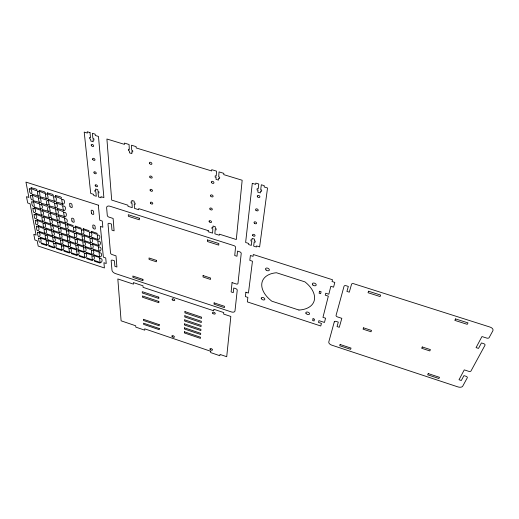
<?xml version="1.0" encoding="UTF-8"?>
<svg xmlns="http://www.w3.org/2000/svg" width="519" height="519" viewBox="0 0 519 519"><rect width="100%" height="100%" fill="white"/><g stroke="black" fill="none" stroke-linecap="round" stroke-linejoin="round"><path stroke-width="0.78" d="M45.127 193.12L44.316 193.243L39.301 191.258A1.272 0.707 34.7 0 1 39.159 190.434L44.037 191.602L44.991 192.296A1.272 0.707 34.6 0 1 45.127 193.113M49.11 204.771C44.109 206.724 47.67 193.671 49.11 204.771M49.733 219.595C50.486 229.755 55.299 219.115 49.733 219.595M50.161 211.129C45.205 213.037 48.741 200.217 50.161 211.129M50.758 225.681C51.498 235.678 56.266 225.22 50.758 225.681M51.193 217.351C46.282 219.213 49.792 206.627 51.193 217.351M51.764 231.669C52.497 241.504 57.213 231.234 51.764 231.669M52.75 237.533C53.47 247.213 58.141 237.118 52.75 237.533M53.613 196.792C54.294 207.652 59.458 196.221 53.613 196.792M53.71 243.294C54.424 252.818 59.049 242.892 53.71 243.294M54.638 203.312C55.312 213.99 60.418 202.76 54.638 203.312M55.65 209.721C56.312 220.218 61.365 209.196 55.65 209.721M56.636 215.995C57.285 226.316 62.286 215.489 56.636 215.995M57.596 222.145C58.245 232.298 63.195 221.665 57.596 222.145M58.556 228.217C59.192 238.208 64.09 227.757 58.556 228.217M59.497 234.199C60.126 244.021 64.972 233.758 59.497 234.199M60.418 240.05C61.041 249.723 65.835 239.629 60.418 240.05M61.787 199.432C62.351 210.279 67.658 198.861 61.787 199.432M61.32 245.798C61.93 255.309 66.685 245.396 61.32 245.798M62.741 205.933C63.299 216.605 68.547 205.388 62.741 205.933M63.675 212.329C64.226 222.82 69.423 211.804 63.675 212.329M64.596 218.59C65.141 228.905 70.279 218.084 64.596 218.59M65.491 224.733C66.03 234.873 71.116 224.247 65.491 224.733M66.387 230.793C66.912 240.771 71.946 230.332 66.387 230.793M184.407 331.777L184.375 332.945L200.438 338.375L200.503 337.214L184.407 331.777M184.511 327.852L184.479 329.033L200.652 334.489L200.717 333.315L184.511 327.852M184.621 323.875L184.589 325.076L200.866 330.551L200.931 329.357L184.621 323.875M184.725 319.847L184.693 321.06L201.08 326.561L201.145 325.355L184.725 319.847M184.835 315.76L184.803 316.992L201.301 322.513L201.366 321.293L184.835 315.76M184.946 311.621L184.913 312.866L201.528 318.419L201.593 317.174L184.946 311.621M67.256 236.755C67.781 246.57 72.764 236.314 67.256 236.755M68.112 242.6C68.631 252.253 73.562 242.172 68.112 242.6M68.949 248.329C69.462 257.833 74.34 247.926 68.949 248.329M73.406 227.277C73.834 237.41 79.05 226.79 73.406 227.277M74.23 233.323C74.652 243.288 79.816 232.856 74.23 233.323M75.034 239.272C75.456 249.081 80.568 238.831 75.034 239.272M75.826 245.104C76.241 254.751 81.301 244.676 75.826 245.104M76.604 250.826C77.013 260.317 82.015 250.418 76.604 250.826M81.347 229.852C81.665 239.973 87.017 229.359 81.347 229.852M82.099 235.886C82.417 245.844 87.717 235.418 82.099 235.886M82.845 241.828C83.157 251.618 88.399 241.374 82.845 241.828M203.091 275.576L203.02 276.99L210.5 279.436L210.591 278.022L203.091 275.576M83.572 247.641C83.883 257.281 89.067 247.213 83.572 247.641M84.279 253.35C84.331 262.718 89.709 252.922 84.279 253.35M207.522 239.934L207.431 241.51L218.746 245.117L218.862 243.547L207.522 239.934M208.249 230.644L208.184 231.721L212.576 233.115L212.848 228.885L211.927 228.594L211.999 227.393L212.926 227.685L213.03 226.037L215.346 226.771L215.236 228.412L216.163 228.71L216.079 229.911L215.158 229.619L214.872 233.842L219.278 235.237L219.362 234.16L236.307 239.525L242.165 180.249L223.741 174.631L223.832 173.359L219.031 171.893L218.694 176.843L219.693 177.148L219.595 178.536L218.603 178.231L218.48 180.112L216.001 179.353L216.125 177.472L215.132 177.167L215.216 175.785L216.209 176.084L216.527 171.134L211.739 169.674L211.661 170.952L136.179 147.941L136.127 146.643L131.482 145.229L131.722 150.27L132.682 150.562L132.747 151.97L131.787 151.678L131.878 153.592L129.49 152.858L129.393 150.945L128.433 150.653L128.362 149.238L129.322 149.537L129.069 144.49L124.437 143.082L124.508 144.379L106.908 139.014L111.676 200.062L127.927 205.206L127.985 206.309L132.241 207.658L132.027 203.344L131.132 203.065L131.067 201.833L131.962 202.118L131.878 200.438L134.129 201.145L134.207 202.825L135.102 203.111L135.161 204.337L134.265 204.051L134.466 208.366L138.735 209.715L138.69 208.619L208.249 230.644M89.307 232.434C89.521 242.548 95.016 231.941 89.307 232.434M90.001 238.461C90.209 248.406 95.639 237.987 90.001 238.461M90.676 244.384C90.883 254.167 96.255 243.936 90.676 244.384M91.338 250.19C91.539 259.811 96.858 249.756 91.338 250.19M91.98 255.886C91.934 265.235 97.436 255.452 91.98 255.886M214.126 302.875L214.029 304.186L224.396 307.611L224.513 306.307L214.126 302.875M210.74 351.285L210.649 352.583L219.881 355.729L219.998 354.432L226.719 356.715L230.838 316.454L223.637 314.066L223.767 312.574L213.834 309.279L213.724 310.777L143.062 287.325L142.997 285.794L133.37 282.602L133.454 284.14L117.832 278.956L121.102 320.813L135.719 325.783L135.796 327.126L144.762 330.175L144.71 328.838L210.74 351.285M97.3 235.003C97.397 245.104 103.028 234.51 97.3 235.003M97.916 241.011C98.02 250.949 103.592 240.537 97.916 241.011M98.526 246.927C98.623 256.697 104.137 246.473 98.526 246.927M99.123 252.721C99.22 262.335 104.669 252.286 99.123 252.721M99.7 258.404C99.557 267.746 105.182 257.969 99.7 258.404M232.051 282.628L231.13 291.925L233.271 292.625L233.745 288.013L235.73 288.661A1.719 1.012 24.7 0 1 237.235 290.231L234.997 310.894A3.704 2.102 24.5 0 1 231.305 311.906L115.478 273.578A3.652 1.992 29.7 0 1 111.981 270.237L111.17 260.752A1.667 0.921 30.2 0 1 112.591 260.201L114.446 260.81L114.894 266.344L116.905 267.006L116.029 255.854L112.123 254.576A1.693 0.941 30.4 0 1 110.502 253.006L108.023 224.046A1.771 1.019 31.6 0 1 109.522 223.397L111.481 224.026L111.974 230.164L114.096 230.845L113.123 218.447L109.003 217.13A1.791 1.044 31.9 0 1 107.284 215.424L106.629 207.788A4.009 2.361 32.2 0 1 110.022 206.244L233.972 245.656A1.791 1.116 25.9 0 1 235.535 247.342L234.731 255.543L236.995 256.263L237.52 251.105L239.629 251.78A1.823 1.129 25.4 0 1 241.218 253.493L237.968 283.458A1.732 1.025 24.9 0 1 236.236 283.984L232.051 282.628M252.292 183.337L245.623 242.477L248.731 243.463L248.607 244.533L251.319 245.39L251.825 241.205L250.891 240.907L251.034 239.72L251.968 240.012L252.169 238.383L254.524 239.129L254.323 240.758L255.257 241.056L255.108 242.243L254.174 241.945L253.648 246.129L256.373 246.992L256.509 245.922L259.623 246.908L267.532 187.982L264.139 186.95L264.301 185.685L261.329 184.777L260.713 189.688L261.725 189.993L261.557 191.368L260.544 191.057L260.311 192.919L257.794 192.153L258.021 190.285L257.015 189.98L257.177 188.605L258.19 188.916L258.786 184.005L255.822 183.103L255.672 184.368L252.292 183.337M245.909 292.223L245.377 296.589L247.887 297.406L247.323 301.896L320.768 325.984L321.43 323.382L318.484 322.416L318.926 320.645L324.466 322.455L325.562 318.205L322.961 317.356L328.332 296.161L325.251 295.168L325.731 293.229L328.825 294.228L330.837 286.28L333.581 287.156L334.807 282.414L332.043 281.532L332.497 279.741L253.304 254.518L253.071 256.354L250.398 255.497L249.801 260.363L252.461 261.213L248.439 293.047L245.909 292.223M313.028 318.718L312.607 320.495L314.073 320.976L314.501 319.198L313.028 318.718M319.561 291.25L319.101 293.19L320.638 293.683L321.105 291.743L319.561 291.25M334.275 321.903L328.799 341.898A3.802 2.167 19.5 0 0 331.816 345.174L457.881 386.889A4.016 2.206 13.9 0 0 462.734 386.162L467.282 377.8A1.836 1.025 13.5 0 0 466.049 376.307L463.934 375.613L461.307 380.505L459.017 379.746L464.265 369.865L468.741 371.332A1.862 1.051 13.2 0 0 471.005 370.962L484.973 345.284A1.953 1.142 12.1 0 0 483.689 343.656L481.437 342.929L478.505 348.398L476.072 347.613L481.956 336.546L486.712 338.064A1.979 1.174 11.7 0 0 489.151 337.603L492.855 330.798A4.424 2.653 11.5 0 0 489.968 327.054L353.621 283.698A1.849 1.161 18.7 0 0 351.545 284.256L349.287 292.178L346.919 291.425L348.327 286.43L346.128 285.729A1.868 1.168 19.1 0 0 344.032 286.293L336.072 315.344A1.778 1.057 19.4 0 0 337.48 316.914L341.833 318.329L339.277 327.301L337.045 326.568L338.297 322.117L336.234 321.443A1.771 1.044 19.5 0 0 334.275 321.903M340.12 344.493L339.75 345.745L350.63 349.339L351.019 348.093L340.12 344.493M368.529 291.217L368.055 292.722L380.09 296.557L380.589 295.058L368.529 291.217M363.521 327.826L363.079 329.169L371.04 331.764L371.494 330.428L363.521 327.826M29.33 188.845C29.213 190.175 29.525 194.294 31.841 193.496C31.977 192.173 31.646 188.027 29.33 188.845M30.569 195.404C30.439 196.72 30.77 200.762 33.054 199.977C33.19 198.667 32.853 194.606 30.569 195.404M31.782 201.852C31.653 203.163 31.99 207.12 34.241 206.354C34.384 205.05 34.033 201.074 31.782 201.852M37.42 191.433C37.271 192.763 37.576 196.876 39.898 196.078C40.06 194.748 39.742 190.616 37.42 191.433M32.976 208.164C32.989 217.974 38.977 208.923 32.976 208.164M38.588 197.979C38.432 199.296 38.743 203.331 41.033 202.546C41.202 201.229 40.878 197.175 38.588 197.979M34.137 214.36C34.157 224.007 40.067 215.113 34.137 214.36M39.736 204.415C39.645 214.373 45.821 205.174 39.736 204.415M45.542 194.022C45.354 195.358 45.646 199.471 47.975 198.667C48.17 197.337 47.871 193.204 45.542 194.022M35.292 220.471C35.311 229.969 41.157 221.217 35.292 220.471M40.858 210.714C40.767 220.51 46.872 211.467 40.858 210.714M36.427 226.492C36.447 235.834 42.221 227.225 36.427 226.492M41.955 216.897C41.87 226.537 47.904 217.643 41.955 216.897M37.537 232.382C37.563 241.582 43.265 233.115 37.537 232.382M43.045 223.001C42.967 232.48 48.922 223.734 43.045 223.001M38.627 238.169C38.653 247.226 44.29 238.889 38.627 238.169M44.115 229.002C44.037 238.338 49.921 229.735 44.115 229.002M422.265 346.964L421.688 348.275L429.823 350.928L430.42 349.618L422.265 346.964M45.166 234.886C45.088 244.073 50.907 235.607 45.166 234.886M46.191 240.654C46.12 249.704 51.868 241.374 46.191 240.654M428.227 373.596L427.662 374.802L438.899 378.52L439.496 377.313L428.227 373.596M455.526 318.926L454.839 320.385L467.262 324.349L467.989 322.889L455.526 318.926M31.172 187.722L31.043 187.839A1.272 0.707 35 0 0 31.198 188.663L36.2 190.655L37.005 190.518A1.272 0.707 34.8 0 0 36.855 189.695L35.902 189L31.172 187.722M32.399 194.307L32.269 194.424A1.259 0.694 34.7 0 0 32.418 195.235L37.381 197.207L38.179 197.084A1.259 0.694 34.5 0 0 38.03 196.273L37.089 195.585L32.399 194.307M33.599 200.788L33.476 200.898A1.246 0.681 34.4 0 0 33.625 201.696L38.536 203.656L39.327 203.532A1.246 0.681 34.2 0 0 39.184 202.741L38.25 202.06L33.599 200.788M40.443 196.889L40.313 197.006A1.259 0.694 34.4 0 0 40.456 197.81L45.425 199.789L46.23 199.666A1.259 0.701 34.3 0 0 46.094 198.855L45.153 198.174L40.443 196.889M47.437 192.912L47.3 193.029A1.272 0.714 34.4 0 0 47.437 193.853L52.464 195.851L53.282 195.721A1.272 0.714 34.3 0 0 53.152 194.897L52.198 194.203L47.437 192.912M34.779 207.126L34.65 207.237A1.233 0.668 34.1 0 0 34.799 208.022L39.671 209.961L40.456 209.851A1.233 0.675 34 0 0 40.313 209.066L34.779 207.126M41.578 203.351L41.449 203.467A1.246 0.688 34.1 0 0 41.591 204.259L46.515 206.225L47.313 206.101A1.246 0.688 34 0 0 47.177 205.31L46.243 204.635L41.578 203.351M48.52 199.478L48.384 199.588A1.259 0.701 34.1 0 0 48.52 200.399L53.502 202.378L54.313 202.254A1.259 0.701 34 0 0 54.184 201.45L53.243 200.762L48.52 199.478M55.604 195.52L55.468 195.637A1.272 0.714 34.1 0 0 55.598 196.461L60.632 198.459L61.463 198.336A1.272 0.72 34 0 0 61.339 197.512L60.392 196.818L55.604 195.52M35.928 213.348L35.805 213.458A1.22 0.662 33.8 0 0 35.947 214.224L40.78 216.151L41.559 216.047A1.22 0.662 33.7 0 0 41.423 215.275L35.928 213.348M42.688 209.682L42.558 209.793A1.233 0.675 33.8 0 0 42.694 210.571L47.579 212.518L48.371 212.407A1.233 0.675 33.7 0 0 48.241 211.629L47.313 210.961L42.688 209.682M49.584 205.926L49.448 206.043A1.246 0.688 33.8 0 0 49.584 206.834L54.521 208.8L55.325 208.683A1.246 0.688 33.7 0 0 55.202 207.892L54.268 207.211L49.584 205.926M56.616 202.073L56.48 202.189A1.259 0.707 33.8 0 0 56.61 202.994L61.599 204.979L62.416 204.856A1.259 0.707 33.7 0 0 62.299 204.051L61.359 203.364L56.616 202.073M37.076 219.485L36.946 219.595A1.213 0.649 33.5 0 0 37.089 220.348L41.877 222.262L42.655 222.158A1.213 0.649 33.4 0 0 42.519 221.405L37.076 219.485M43.771 215.891L43.648 215.995A1.22 0.662 33.5 0 0 43.778 216.767L48.624 218.7L49.409 218.59A1.22 0.662 33.4 0 0 49.279 217.824L43.771 215.891M50.622 212.245L50.492 212.355A1.233 0.675 33.5 0 0 50.622 213.134L55.514 215.087L56.312 214.976A1.233 0.681 33.4 0 0 56.195 214.198L55.267 213.53L50.622 212.245M57.609 208.508L57.479 208.625A1.246 0.694 33.5 0 0 57.603 209.417L62.546 211.389L63.363 211.272A1.246 0.694 33.4 0 0 63.247 210.48L62.312 209.806L57.609 208.508M38.198 225.531L38.069 225.635A1.2 0.636 33.3 0 0 38.211 226.375L42.96 228.276L43.726 228.178A1.2 0.642 33.2 0 0 43.596 227.439L38.198 225.531M44.848 222.015L44.725 222.126A1.207 0.655 33.3 0 0 44.855 222.878L49.655 224.798L50.434 224.695A1.207 0.655 33.2 0 0 50.311 223.942L44.848 222.015M51.641 218.441L51.511 218.544A1.22 0.668 33.3 0 0 51.641 219.316L56.493 221.25L57.285 221.146A1.22 0.668 33.1 0 0 57.161 220.38L51.641 218.441M58.582 214.814L58.452 214.924A1.233 0.681 33.3 0 0 58.569 215.703L63.474 217.656L64.285 217.552A1.233 0.681 33.1 0 0 64.168 216.773L63.247 216.105L58.582 214.814M39.295 231.448L39.172 231.545A1.187 0.629 33 0 0 39.308 232.278L44.018 234.166L44.777 234.075A1.187 0.629 32.9 0 0 44.647 233.342L39.295 231.448M45.906 228.049L45.782 228.152A1.2 0.642 33 0 0 45.912 228.892L50.674 230.799L51.446 230.702A1.2 0.642 32.9 0 0 51.323 229.956L45.906 228.049M52.653 224.552L52.523 224.662A1.207 0.655 33 0 0 52.646 225.415L57.46 227.335L58.245 227.238A1.207 0.655 32.9 0 0 58.128 226.485L52.653 224.552M59.536 220.997L59.4 221.107A1.22 0.668 33 0 0 59.523 221.873L64.382 223.812L65.186 223.708A1.22 0.675 32.9 0 0 65.07 222.943L59.536 220.997M40.372 237.254L40.248 237.352A1.174 0.616 32.8 0 0 40.378 238.072L45.808 239.856A1.174 0.623 32.7 0 0 45.678 239.142L40.372 237.254M46.944 233.952L46.82 234.056A1.187 0.629 32.8 0 0 46.944 234.783L51.666 236.67L52.432 236.58A1.187 0.636 32.7 0 0 52.309 235.853L46.944 233.952M53.645 230.572L53.515 230.676A1.2 0.642 32.8 0 0 53.639 231.416L58.407 233.323L59.192 233.226A1.2 0.649 32.6 0 0 59.075 232.486L53.645 230.572M60.476 227.101L60.347 227.205A1.207 0.662 32.7 0 0 60.464 227.958L65.284 229.885L66.082 229.787A1.207 0.662 32.6 0 0 65.971 229.035L60.476 227.101M41.429 242.97L41.306 243.067A1.168 0.61 32.6 0 0 41.442 243.774L46.82 245.545A1.168 0.61 32.4 0 0 46.697 244.838L41.429 242.97M67.451 223.566L67.321 223.67A1.22 0.675 32.7 0 0 67.425 224.435L72.303 226.381L73.108 226.278A1.22 0.675 32.6 0 0 73.004 225.512L67.451 223.566M47.956 239.746L47.832 239.849A1.174 0.623 32.5 0 0 47.956 240.563L53.399 242.354A1.174 0.623 32.4 0 0 53.282 241.64L47.956 239.746M54.618 236.463L54.489 236.567A1.187 0.636 32.5 0 0 54.612 237.293L59.341 239.188L60.113 239.097A1.187 0.636 32.4 0 0 59.996 238.37L54.618 236.463M61.404 233.102L61.274 233.206A1.2 0.649 32.5 0 0 61.391 233.946L66.172 235.86L66.957 235.762A1.2 0.649 32.3 0 0 66.847 235.029L61.404 233.102M68.333 229.651L68.197 229.761A1.207 0.662 32.4 0 0 68.307 230.507L73.134 232.441L73.938 232.343A1.207 0.662 32.3 0 0 73.834 231.591L68.333 229.651M48.955 245.448L48.831 245.545A1.168 0.61 32.3 0 0 48.955 246.253L54.352 248.03A1.168 0.616 32.2 0 0 54.236 247.329L48.955 245.448M75.398 226.135L75.261 226.245A1.22 0.675 32.4 0 0 75.359 227.004L80.244 228.957L81.061 228.853A1.22 0.681 32.3 0 0 80.964 228.094L75.398 226.135M55.565 242.25L55.442 242.347A1.174 0.623 32.3 0 0 55.559 243.061L61.015 244.858A1.174 0.629 32.1 0 0 60.905 244.144L55.565 242.25M62.312 238.987L62.183 239.084A1.187 0.636 32.2 0 0 62.293 239.81L67.035 241.711L67.82 241.62A1.187 0.642 32.1 0 0 67.71 240.9L62.312 238.987M69.189 235.645L69.059 235.749A1.194 0.649 32.2 0 0 69.163 236.489L73.958 238.403L74.749 238.312A1.194 0.655 32.1 0 0 74.652 237.572L69.189 235.645M76.209 232.214L76.072 232.317A1.207 0.668 32.2 0 0 76.17 233.07L81.009 235.003L81.82 234.906A1.207 0.668 32 0 0 81.723 234.16L76.209 232.214M56.506 247.939L56.376 248.03A1.168 0.616 32 0 0 56.493 248.737L61.91 250.521A1.161 0.616 31.9 0 0 61.8 249.821L56.506 247.939M83.364 228.723L83.222 228.827A1.22 0.681 32.1 0 0 83.319 229.586L88.211 231.539L89.034 231.442A1.22 0.681 31.9 0 0 88.95 230.683L83.364 228.723M63.201 244.754L63.071 244.858A1.174 0.629 32 0 0 63.182 245.571L68.657 247.368A1.174 0.629 31.9 0 0 68.553 246.655L63.201 244.754M70.033 241.517L69.903 241.614A1.187 0.642 32 0 0 70.007 242.341L74.755 244.241L75.547 244.157A1.187 0.642 31.8 0 0 75.443 243.43L70.033 241.517M77 238.195L76.864 238.299A1.194 0.655 31.9 0 0 76.961 239.032L81.762 240.952L82.566 240.861A1.194 0.655 31.8 0 0 82.476 240.128L77 238.195M84.104 234.783L83.968 234.886A1.207 0.668 31.8 0 0 84.059 235.639L88.911 237.572L89.729 237.481A1.207 0.668 31.7 0 0 89.644 236.735L84.104 234.783M64.077 250.43L63.947 250.528A1.161 0.616 31.8 0 0 64.058 251.235L69.488 253.025A1.161 0.616 31.7 0 0 69.384 252.325L64.077 250.43M91.357 231.312L91.214 231.416A1.22 0.681 31.8 0 0 91.299 232.175L96.21 234.134L97.034 234.037A1.22 0.688 31.6 0 0 96.956 233.278L91.357 231.312M70.856 247.271L70.727 247.368A1.174 0.629 31.7 0 0 70.831 248.082L76.319 249.892A1.174 0.629 31.6 0 0 76.222 249.178L70.856 247.271M77.779 244.053L77.642 244.151A1.187 0.642 31.7 0 0 77.74 244.877L82.502 246.778L83.293 246.694A1.187 0.649 31.5 0 0 83.202 245.974L77.779 244.053M84.831 240.751L84.694 240.855A1.194 0.655 31.6 0 0 84.785 241.588L89.599 243.515L90.403 243.424A1.194 0.662 31.5 0 0 90.319 242.691L84.831 240.751M92.032 237.365L91.889 237.468A1.207 0.675 31.5 0 0 91.973 238.215L96.839 240.154L97.656 240.063A1.207 0.675 31.4 0 0 97.585 239.317L92.032 237.365M71.667 252.935L71.538 253.032A1.161 0.623 31.5 0 0 71.641 253.733L77.091 255.53A1.161 0.623 31.4 0 0 76.994 254.829L71.667 252.935M78.538 249.795L78.401 249.892A1.174 0.636 31.4 0 0 78.499 250.606L84.007 252.416A1.174 0.636 31.3 0 0 83.916 251.709L78.538 249.795M85.544 246.596L85.408 246.694A1.187 0.649 31.4 0 0 85.499 247.414L90.267 249.328L91.072 249.243A1.187 0.649 31.2 0 0 90.987 248.523L85.544 246.596M92.693 243.32L92.551 243.417A1.194 0.662 31.3 0 0 92.635 244.151L97.455 246.077L98.273 245.993A1.194 0.662 31.2 0 0 98.195 245.26L92.693 243.32M79.284 255.445L79.154 255.543A1.161 0.623 31.2 0 0 79.245 256.243L84.714 258.047A1.161 0.623 31.1 0 0 84.623 257.346L79.284 255.445M86.238 252.331L86.102 252.429A1.174 0.636 31.2 0 0 86.193 253.136L91.72 254.952A1.174 0.636 31 0 0 91.636 254.245L86.238 252.331M93.336 249.146L93.199 249.243A1.187 0.649 31.1 0 0 93.277 249.97L98.059 251.884L98.87 251.799A1.187 0.649 30.9 0 0 98.792 251.079L93.336 249.146M86.926 257.969L86.79 258.06A1.161 0.629 30.9 0 0 86.881 258.76L92.363 260.57A1.161 0.629 30.8 0 0 92.278 259.87L86.926 257.969M93.965 254.868L93.829 254.965A1.174 0.642 30.9 0 0 93.907 255.672L99.453 257.495A1.174 0.642 30.7 0 0 99.382 256.788L93.965 254.868M94.588 260.493L94.452 260.59A1.161 0.629 30.7 0 0 94.529 261.284L100.031 263.101A1.161 0.629 30.5 0 0 99.959 262.406L94.588 260.493M298.95 310.038L271.807 301.182A27.715 16.764 22.2 0 1 276.458 272.747L304.951 281.882A27.715 16.764 22.2 0 1 298.95 310.038M90.008 132.592L87.237 131.748L87.367 133.059L84.208 132.092L90.702 193.425L93.634 194.353L93.744 195.462L96.294 196.273L95.866 191.92L94.983 191.641L94.86 190.402L95.743 190.681L95.58 188.987L97.793 189.688L97.955 191.381L98.837 191.66L98.954 192.893L98.072 192.614L98.487 196.967L101.056 197.778L100.952 196.669L103.884 197.596L98.474 136.445L95.295 135.472L95.172 134.168L92.395 133.318L92.882 138.398L93.829 138.69L93.958 140.111L93.018 139.819L93.199 141.745L90.844 141.025L90.65 139.098L89.709 138.807L89.566 137.386L90.514 137.678L90.008 132.592M98.318 205.154L25.95 182.104L28.889 197.46L26.482 196.688L27.702 202.981L30.089 203.746L36.083 235.068L33.8 234.316L34.896 239.979L37.167 240.725L38.185 246.064L104.416 267.953L103.91 262.724L106.239 263.49L105.72 257.943L103.372 257.171L100.381 226.427L102.84 227.218L102.262 221.042L99.784 220.251L98.318 205.154M139.267 218.194L128.277 214.697L128.368 216.306L139.332 219.803L139.267 218.194M156.368 260.363L149.024 257.969L149.063 259.409L156.394 261.797L156.368 260.363M142.913 279.358L132.851 276.03L132.922 277.38L142.965 280.695L142.913 279.358M158.775 297.179L142.258 291.684L142.31 292.976L158.801 298.464L158.775 297.179M158.846 301.435L142.433 295.96L142.485 297.231L158.859 302.7L158.846 301.435M159.197 324.628L143.393 319.289L143.445 320.463L159.216 325.802L159.197 324.628M159.255 328.521L143.555 323.201L143.607 324.369L159.275 329.682L159.255 328.521M261.317 298.626L261.271 298.542A1.927 1.135 23.3 0 1 263.431 297.64A1.927 1.135 23.3 0 1 264.418 299.846A1.927 1.135 23.3 0 1 261.342 298.704L261.317 298.626M305.931 313.191L305.886 313.113A1.946 1.148 20.9 0 1 308.195 312.243A1.946 1.148 20.9 0 1 309.077 314.423A1.946 1.148 20.9 0 1 305.951 313.268L305.931 313.191M69.935 206.199L69.617 203.857A1.317 0.746 33.5 0 1 70.662 203.351A1.317 0.746 33.5 0 1 71.953 204.603L72.264 206.945A1.31 0.74 33.3 0 1 71.22 207.444A1.31 0.74 33.3 0 1 69.935 206.199M71.94 220.977L71.635 218.733A1.285 0.72 32.8 0 1 72.66 218.252A1.285 0.72 32.8 0 1 73.919 219.466L74.217 221.71A1.278 0.714 32.7 0 1 73.192 222.177A1.278 0.714 32.7 0 1 71.94 220.977M91.422 213.088L91.175 210.759A1.317 0.759 32.6 0 1 92.252 210.26A1.317 0.759 32.6 0 1 93.524 211.512L93.77 213.841A1.31 0.753 32.5 0 1 92.687 214.334A1.31 0.753 32.5 0 1 91.422 213.088M92.998 227.783L92.758 225.551A1.285 0.727 32 0 1 93.822 225.084A1.285 0.727 32 0 1 95.061 226.297L95.295 228.529A1.278 0.72 31.9 0 1 94.237 228.989A1.278 0.72 31.9 0 1 92.998 227.783M252.805 235.626A1.343 0.863 25.2 0 0 254.965 235.898A1.343 0.863 25.2 0 0 253.557 234.329A1.343 0.863 25.2 0 0 252.805 235.626M254.329 223.164A1.362 0.889 25.4 0 0 256.529 223.429A1.362 0.889 25.4 0 0 255.095 221.821A1.362 0.889 25.4 0 0 254.329 223.164M255.906 210.247A1.388 0.928 25.7 0 0 258.144 210.506A1.388 0.928 25.7 0 0 256.691 208.852A1.388 0.928 25.7 0 0 255.906 210.247M257.541 196.85A1.414 0.96 26.1 0 0 259.824 197.097A1.414 0.96 26.1 0 0 258.345 195.397A1.414 0.96 26.1 0 0 257.541 196.85M95.347 185.86A1.33 0.791 33.6 0 0 97.403 186.509A1.33 0.791 33.6 0 0 96.249 184.816A1.33 0.791 33.6 0 0 95.347 185.86M94.075 172.911A1.356 0.817 34.2 0 0 96.164 173.567A1.356 0.817 34.2 0 0 94.983 171.821A1.356 0.817 34.2 0 0 94.075 172.911M92.752 159.508A1.382 0.843 34.9 0 0 94.88 160.163A1.382 0.843 34.9 0 0 93.673 158.366A1.382 0.843 34.9 0 0 92.752 159.508M91.383 145.612A1.408 0.876 35.6 0 0 93.55 146.28A1.408 0.876 35.6 0 0 92.317 144.425A1.408 0.876 35.6 0 0 91.383 145.612M210.221 349.592A1.369 0.72 24.6 0 0 212.407 350.053A1.369 0.72 24.6 0 0 210.993 348.586A1.369 0.72 24.6 0 0 210.221 349.592M212.758 313.268A1.453 0.811 25.2 0 0 215.113 313.904A1.453 0.811 25.2 0 0 213.822 312.256A1.453 0.811 25.2 0 0 212.758 313.268M172.237 336.721A1.362 0.707 26.2 0 0 174.345 337.097A1.362 0.707 26.2 0 0 172.814 335.637A1.362 0.707 26.2 0 0 172.237 336.721M172.347 299.846A1.447 0.798 27 0 0 174.65 300.443A1.447 0.798 27 0 0 173.281 298.788A1.447 0.798 27 0 0 172.347 299.846M149.537 163.472A1.408 0.908 32.9 0 0 151.756 164.153A1.408 0.908 32.9 0 0 150.614 162.311A1.408 0.908 32.9 0 0 149.537 163.472M149.874 177.2A1.382 0.876 32.2 0 0 152.054 177.881A1.382 0.876 32.2 0 0 150.932 176.09A1.382 0.876 32.2 0 0 149.874 177.2M150.205 190.447A1.349 0.85 31.6 0 0 152.339 191.115A1.349 0.85 31.6 0 0 151.243 189.377A1.349 0.85 31.6 0 0 150.205 190.447M150.523 203.227A1.33 0.817 31 0 0 152.618 203.896A1.33 0.817 31 0 0 151.542 202.209A1.33 0.817 31 0 0 150.523 203.227M211.467 182.493A1.408 0.941 29.2 0 0 213.737 183.194A1.408 0.941 29.2 0 0 212.693 181.358A1.408 0.941 29.2 0 0 211.467 182.493M210.682 196.039A1.382 0.908 28.7 0 0 212.913 196.733A1.382 0.908 28.7 0 0 211.888 194.956A1.382 0.908 28.7 0 0 210.682 196.039M209.929 209.099A1.356 0.876 28.2 0 0 212.115 209.786A1.356 0.876 28.2 0 0 211.11 208.061A1.356 0.876 28.2 0 0 209.929 209.099M209.202 221.704A1.33 0.843 27.8 0 0 211.35 222.385A1.33 0.843 27.8 0 0 210.357 220.711A1.33 0.843 27.8 0 0 209.202 221.704M266.078 269.99A2.011 1.246 23.6 0 0 269.283 270.23A2.011 1.246 23.6 0 0 266.967 268.025A2.011 1.246 23.6 0 0 266.078 269.99M312.866 285.028A2.037 1.265 20.9 0 0 316.149 285.191A2.037 1.265 20.9 0 0 313.774 283.037A2.037 1.265 20.9 0 0 312.866 285.028"/></g></svg>
